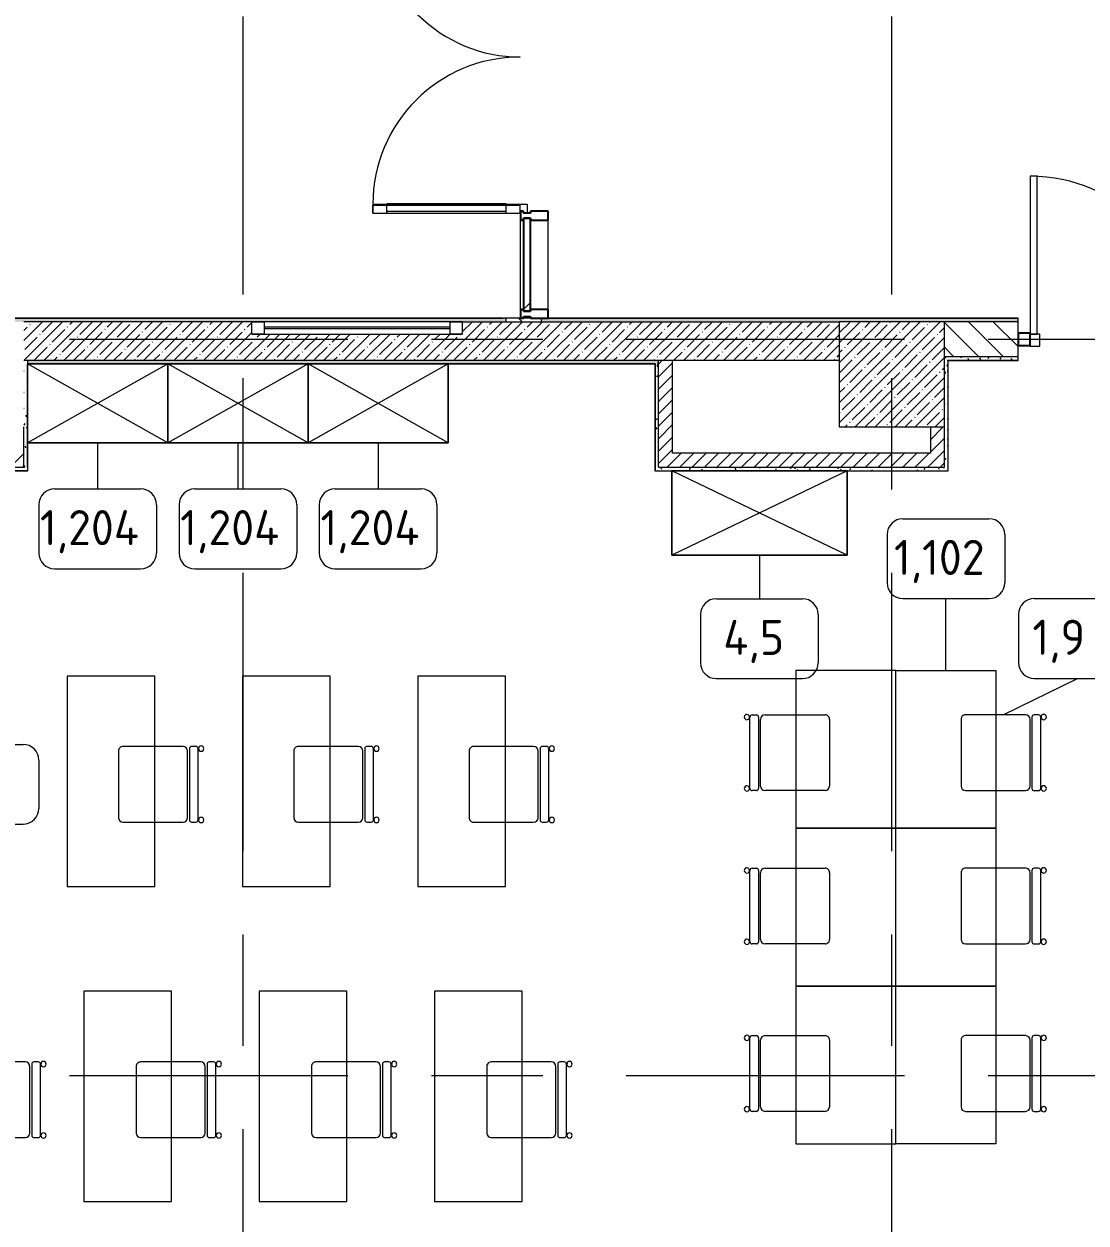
# Model space of a CAD drawing. Header units: millimetres. Extents: x -2766 to 205613, y -8553 to 29000.
# Drawn here: x 17260 to 23318, y 2758 to 9599 of the extents above; entities that cross this region are included whole.
import ezdxf

# ---------------------------------------------------------------- set-up
doc = ezdxf.new("R2010")
doc.units = ezdxf.units.MM
doc.linetypes.add('Осевая', pattern=[3175, 635, -476.25, 1587.5, -476.25])
for name, color, linetype, lineweight in [('A-DETL-GENF', 7, 'Continuous', 9), ('A-GLAZ', 7, 'Continuous', 9), ('A-GLAZ-1', 7, 'Continuous', 13), ('A-GLAZ-CURT', 7, 'Continuous', 9), ('A-GLAZ-CURT-1', 7, 'Continuous', 25), ('A-GLAZ-CWMG', 7, 'Continuous', 9), ('A-GLAZ-CWMG-1', 7, 'Continuous', 25), ('A-WALL', 7, 'Continuous', 9), ('I-FURN-IDEN', 7, 'Continuous', 9), ('I-WALL', 7, 'Continuous', 9), ('S-COLS', 7, 'Continuous', 9), ('Оси-2', 7, 'Осевая', 9)]:
    doc.layers.add(name, color=color, linetype=linetype, lineweight=lineweight)
for name, color, linetype, lineweight, true_color in [('A-DOOR-1', 7, 'Continuous', 9, 0xc0c0c0), ('A-WALL-1', 9, 'Continuous', 9, 0x808080), ('A-WALL-FNSH-1', 9, 'Continuous', 9, 0x808080), ('I-FURN-1', 9, 'Continuous', 9, 0x808080)]:
    doc.layers.add(name, color=color, linetype=linetype, lineweight=lineweight, true_color=true_color)
doc.styles.add('GOST Common', font='GOST_Common.ttf', dxfattribs={"height": 200})
pattern_1 = [(45, (0, 0), (-35.35534, 35.35534), [])]
pattern_2 = [(135, (0, 0), (-70.71068, -70.71068), [])]
pattern_3 = [(0, (0, 0), (121.92, 30.48), [10.058, -81.382, 10.058, -81.382, -487.68]), (0, (0, 0), (121.92, 30.48), [-182.88, 10.058, -172.822, 10.058, -81.382, -213.36]), (0, (0, 0), (121.92, 30.48), [-457.2, 10.058, -50.902, 10.058, -142.342]), (120, (45.72, 15.24), (-87.356454, 90.345817), [10.058, -81.382, 10.058, -81.382, -487.68]), (120, (45.72, 15.24), (-87.356454, 90.345817), [-182.88, 10.058, -172.822, 10.058, -81.382, -213.36]), (120, (45.72, 15.24), (-87.356454, 90.345817), [-457.2, 10.058, -50.902, 10.058, -142.342]), (240, (60.96, 76.2), (-34.563546, -120.825817), [10.058, -81.382, 10.058, -81.382, -487.68]), (240, (60.96, 76.2), (-34.563546, -120.825817), [-182.88, 10.058, -172.822, 10.058, -81.382, -213.36]), (240, (60.96, 76.2), (-34.563546, -120.825817), [-457.2, 10.058, -50.902, 10.058, -142.342])]

# ---------------------------------------------------------------- blocks, each defined once
blk = doc.blocks.new('BSC_Колонна _Прямоугольная - 600х600-V57-План расстановки мебели и оборудования 2 этажа в осях 1-12')
at = {"layer": 'S-COLS'}
h = blk.add_hatch(dxfattribs=at)
h.set_pattern_fill('FP_67', color=256, style=0, pattern_type=2)
h.set_pattern_definition([(45, (-22210, -7600), (-57.02463, 57.02463), []), (45, (-22152.975, -7600), (-57.02463, 57.02463), [100.806, -20.161, 3.353, -16.808])])
h.paths.add_polyline_path([(-300, -300), (300, -300), (300, 300), (-300, 300)])
for p, q in [((300, 300), (-300, 300)), ((-300, 300), (-300, -300)), ((300, -300), (300, 300)), ((-300, -300), (300, -300))]:
    blk.add_line(p, q, dxfattribs=at)
blk = doc.blocks.new('Стол базовый прямоугольный - 1_6-26174022-План расстановки мебели и оборудования 2 этажа в осях 1-12')
at = {"layer": 'I-FURN-1'}
for p, q in [((600, 250), (-600, 250)), ((-600, 250), (-600, -250)), ((600, -250), (600, 250)), ((-600, -250), (600, -250))]:
    blk.add_line(p, q, dxfattribs=at)
blk = doc.blocks.new('Стул Breuer - 1_9а-V100-План расстановки мебели и оборудования 2 этажа в осях 1-12')
at = {"layer": 'I-FURN-1'}
for p, q in [((-215.9, 215.9), (-215.9, 33.3)), ((190.5, 241.3), (-190.5, 241.3)), ((215.9, 33.3), (215.9, 215.9)), ((-215.9, 33.3), (-215.9, -127)), ((215.9, -127), (215.9, 33.3)), ((-215.9, -176.2), (-215.9, -200.8)), ((203.2, -163.5), (-203.2, -163.5)), ((-190.5, -152.4), (190.5, -152.4)), ((215.9, -200.8), (215.9, -176.2)), ((-203.2, -213.5), (203.2, -213.5))]:
    blk.add_line(p, q, dxfattribs=at)
for centre, radius, start, end in [((-190.5, 215.9), 25.4, 90, 180), ((190.5, 215.9), 25.4, 0, 90), ((-190.5, -127), 25.4, 180, 270), ((190.5, -127), 25.4, 270, 360), ((-203.2, -176.2), 12.7, 90, 180), ((-203.2, -200.8), 12.7, 180, 270), ((203.2, -176.2), 12.7, 360, 90), ((203.2, -200.8), 12.7, 270, 360), ((-203.5, -230.6), 15.1, 360, 180), ((-203.5, -230.6), 15.1, 180, 360), ((203.7, -230.6), 15.1, 360, 180), ((203.7, -230.6), 15.1, 180, 360)]:
    blk.add_arc(centre, radius, start, end, dxfattribs=at)
blk = doc.blocks.new('Стул Breuer - 1_9а-V101-План расстановки мебели и оборудования 2 этажа в осях 1-12')
at = {"layer": 'I-FURN-1'}
for p, q in [((-215.9, 215.9), (-215.9, 33.3)), ((190.5, 241.3), (-190.5, 241.3)), ((215.9, 33.3), (215.9, 215.9)), ((-215.9, 33.3), (-215.9, -127)), ((215.9, -127), (215.9, 33.3)), ((-215.9, -176.2), (-215.9, -200.8)), ((203.2, -163.5), (-203.2, -163.5)), ((-190.5, -152.4), (190.5, -152.4)), ((215.9, -200.8), (215.9, -176.2)), ((-203.2, -213.5), (203.2, -213.5))]:
    blk.add_line(p, q, dxfattribs=at)
for centre, radius, start, end in [((-190.5, 215.9), 25.4, 135, 180), ((-190.5, 215.9), 25.4, 90, 135), ((190.5, 215.9), 25.4, 0, 90), ((-190.5, -127), 25.4, 180, 270), ((190.5, -127), 25.4, 270, 360), ((-203.2, -176.2), 12.7, 90, 180), ((-203.2, -200.8), 12.7, 180, 270), ((203.2, -176.2), 12.7, 360, 90), ((203.2, -200.8), 12.7, 270, 360), ((-203.5, -230.6), 15.1, 360, 180), ((-203.5, -230.6), 15.1, 180, 360), ((203.7, -230.6), 15.1, 360, 180), ((203.7, -230.6), 15.1, 180, 360)]:
    blk.add_arc(centre, radius, start, end, dxfattribs=at)
blk = doc.blocks.new('Стул Breuer - 1_9а-V92-План расстановки мебели и оборудования 2 этажа в осях 1-12')
at = {"layer": 'I-FURN-1'}
for p, q in [((-215.9, 215.9), (-215.9, 40)), ((190.5, 241.3), (-190.5, 241.3)), ((215.9, 40), (215.9, 215.9)), ((-215.9, 40), (-215.9, -127)), ((215.9, -127), (215.9, 40)), ((-215.9, -176.2), (-215.9, -200.8)), ((203.2, -163.5), (-203.2, -163.5)), ((-190.5, -152.4), (190.5, -152.4)), ((215.9, -200.8), (215.9, -176.2)), ((-203.2, -213.5), (203.2, -213.5))]:
    blk.add_line(p, q, dxfattribs=at)
for centre, radius, start, end in [((-190.5, 215.9), 25.4, 90, 180), ((190.5, 215.9), 25.4, 60, 90), ((190.5, 215.9), 25.4, 0, 60), ((-190.5, -127), 25.4, 180, 270), ((190.5, -127), 25.4, 270, 360), ((-203.2, -176.2), 12.7, 90, 180), ((-203.2, -200.8), 12.7, 180, 270), ((203.2, -176.2), 12.7, 360, 90), ((203.2, -200.8), 12.7, 270, 360), ((-203.5, -230.6), 15.1, 360, 180), ((-203.5, -230.6), 15.1, 180, 360), ((203.7, -230.6), 15.1, 360, 180), ((203.7, -230.6), 15.1, 180, 360)]:
    blk.add_arc(centre, radius, start, end, dxfattribs=at)
blk = doc.blocks.new('Стул Breuer - 1_9а-V99-План расстановки мебели и оборудования 2 этажа в осях 1-12')
at = {"layer": 'I-FURN-1'}
for p, q in [((-215.9, 215.9), (-215.9, 40)), ((190.5, 241.3), (-190.5, 241.3)), ((215.9, 40), (215.9, 215.9)), ((-215.9, 40), (-215.9, -127)), ((215.9, -127), (215.9, 40)), ((-215.9, -176.2), (-215.9, -200.8)), ((203.2, -163.5), (-203.2, -163.5)), ((-190.5, -152.4), (190.5, -152.4)), ((215.9, -200.8), (215.9, -176.2)), ((-203.2, -213.5), (203.2, -213.5))]:
    blk.add_line(p, q, dxfattribs=at)
for centre, radius, start, end in [((-190.5, 215.9), 25.4, 90, 180), ((190.5, 215.9), 25.4, 0, 90), ((-190.5, -127), 25.4, 180, 270), ((190.5, -127), 25.4, 270, 360), ((-203.2, -176.2), 12.7, 90, 180), ((-203.2, -200.8), 12.7, 180, 270), ((203.2, -176.2), 12.7, 360, 90), ((203.2, -200.8), 12.7, 270, 360), ((-203.5, -230.6), 15.1, 360, 180), ((-203.5, -230.6), 15.1, 180, 360), ((203.7, -230.6), 15.1, 360, 180), ((203.7, -230.6), 15.1, 180, 360)]:
    blk.add_arc(centre, radius, start, end, dxfattribs=at)
blk = doc.blocks.new('Стул Breuer - 1_9а-V106-План расстановки мебели и оборудования 2 этажа в осях 1-12')
at = {"layer": 'I-FURN-1'}
for p, q in [((-215.9, 215.9), (-215.9, 42.8)), ((190.5, 241.3), (-190.5, 241.3)), ((215.9, 42.8), (215.9, 215.9)), ((-215.9, 42.8), (-215.9, -127)), ((215.9, -127), (215.9, 42.8)), ((-215.9, -176.2), (-215.9, -200.8)), ((203.2, -163.5), (-203.2, -163.5)), ((-190.5, -152.4), (190.5, -152.4)), ((215.9, -200.8), (215.9, -176.2)), ((-203.2, -213.5), (203.2, -213.5))]:
    blk.add_line(p, q, dxfattribs=at)
for centre, radius, start, end in [((-190.5, 215.9), 25.4, 90, 180), ((190.5, 215.9), 25.4, 0, 90), ((-190.5, -127), 25.4, 180, 270), ((190.5, -127), 25.4, 270, 360), ((-203.2, -176.2), 12.7, 90, 180), ((-203.2, -200.8), 12.7, 180, 270), ((203.2, -176.2), 12.7, 360, 90), ((203.2, -200.8), 12.7, 270, 360), ((-203.5, -230.6), 15.1, 360, 180), ((-203.5, -230.6), 15.1, 180, 360), ((203.7, -230.6), 15.1, 360, 180), ((203.7, -230.6), 15.1, 180, 360)]:
    blk.add_arc(centre, radius, start, end, dxfattribs=at)
blk = doc.blocks.new('Стул Breuer - 1_9а-V107-План расстановки мебели и оборудования 2 этажа в осях 1-12')
at = {"layer": 'I-FURN-1'}
for p, q in [((-215.9, 215.9), (-215.9, 42.8)), ((190.5, 241.3), (-190.5, 241.3)), ((215.9, 42.8), (215.9, 215.9)), ((-215.9, 42.8), (-215.9, -127)), ((215.9, -127), (215.9, 42.8)), ((-215.9, -176.2), (-215.9, -200.8)), ((203.2, -163.5), (-203.2, -163.5)), ((-190.5, -152.4), (190.5, -152.4)), ((215.9, -200.8), (215.9, -176.2)), ((-203.2, -213.5), (203.2, -213.5))]:
    blk.add_line(p, q, dxfattribs=at)
for centre, radius, start, end in [((-190.5, 215.9), 25.4, 90, 180), ((190.5, 215.9), 25.4, 75, 90), ((190.5, 215.9), 25.4, 0, 75), ((-190.5, -127), 25.4, 180, 270), ((190.5, -127), 25.4, 270, 360), ((-203.2, -176.2), 12.7, 90, 180), ((-203.2, -200.8), 12.7, 180, 270), ((203.2, -176.2), 12.7, 360, 90), ((203.2, -200.8), 12.7, 270, 360), ((-203.5, -230.6), 15.1, 360, 180), ((-203.5, -230.6), 15.1, 180, 360), ((203.7, -230.6), 15.1, 360, 180), ((203.7, -230.6), 15.1, 180, 360)]:
    blk.add_arc(centre, radius, start, end, dxfattribs=at)
blk = doc.blocks.new('Стул Breuer - 1_9а-26219596-План расстановки мебели и оборудования 2 этажа в осях 1-12')
at = {"layer": 'I-FURN-1'}
for p, q in [((-203.2, 213.5), (203.2, 213.5)), ((-215.9, 176.2), (-215.9, 200.8)), ((203.2, 163.5), (-203.2, 163.5)), ((-190.5, 152.4), (190.5, 152.4)), ((215.9, 200.8), (215.9, 176.2)), ((-215.9, -49.5), (-215.9, 127)), ((215.9, 127), (215.9, -49.5)), ((-215.9, -215.9), (-215.9, -49.5)), ((215.9, -49.5), (215.9, -215.9)), ((190.5, -241.3), (-190.5, -241.3))]:
    blk.add_line(p, q, dxfattribs=at)
for centre, radius, start, end in [((-203.5, 230.6), 15.1, 0, 180), ((-203.5, 230.6), 15.1, 180, 0), ((-203.2, 200.8), 12.7, 90, 180), ((203.7, 230.6), 15.1, 0, 180), ((203.7, 230.6), 15.1, 180, 0), ((203.2, 200.8), 12.7, 0, 90), ((-203.2, 176.2), 12.7, 180, 270), ((-190.5, 127), 25.4, 90, 180), ((190.5, 127), 25.4, 0, 90), ((203.2, 176.2), 12.7, 270, 0), ((-190.5, -215.9), 25.4, 180, 270), ((190.5, -215.9), 25.4, 270, 0)]:
    blk.add_arc(centre, radius, start, end, dxfattribs=at)
blk = doc.blocks.new('Стул Breuer - 1_9а-V109-План расстановки мебели и оборудования 2 этажа в осях 1-12')
at = {"layer": 'I-FURN-1'}
for p, q in [((-203.2, 213.5), (203.2, 213.5)), ((-215.9, 176.2), (-215.9, 200.8)), ((203.2, 163.5), (-203.2, 163.5)), ((-190.5, 152.4), (190.5, 152.4)), ((215.9, 200.8), (215.9, 176.2)), ((-215.9, -49.5), (-215.9, 127)), ((215.9, 127), (215.9, -49.5)), ((-215.9, -215.9), (-215.9, -49.5)), ((215.9, -49.5), (215.9, -215.9)), ((190.5, -241.3), (-190.5, -241.3))]:
    blk.add_line(p, q, dxfattribs=at)
for centre, radius, start, end in [((-203.5, 230.6), 15.1, 0, 180), ((-203.5, 230.6), 15.1, 180, 0), ((-203.2, 200.8), 12.7, 90, 180), ((203.7, 230.6), 15.1, 0, 180), ((203.7, 230.6), 15.1, 180, 0), ((203.2, 200.8), 12.7, 0, 90), ((-203.2, 176.2), 12.7, 180, 270), ((-190.5, 127), 25.4, 90, 180), ((190.5, 127), 25.4, 0, 90), ((203.2, 176.2), 12.7, 270, 0), ((-190.5, -215.9), 25.4, 180, 240), ((-190.5, -215.9), 25.4, 240, 270), ((190.5, -215.9), 25.4, 270, 0)]:
    blk.add_arc(centre, radius, start, end, dxfattribs=at)
blk = doc.blocks.new('Стол базовый прямоугольный - 1_102-26219600-План расстановки мебели и оборудования 2 этажа в осях 1-12')
at = {"layer": 'I-FURN-1'}
for p, q in [((450, 285), (-450, 285)), ((-450, 285), (-450, -285)), ((450, -285), (450, 285)), ((-450, -285), (450, -285))]:
    blk.add_line(p, q, dxfattribs=at)
blk = doc.blocks.new('Стол базовый прямоугольный - 1_102-26219608-План расстановки мебели и оборудования 2 этажа в осях 1-12')
at = {"layer": 'I-FURN-1'}
for p, q in [((-450, 285), (450, 285)), ((-450, -285), (-450, 285)), ((450, 285), (450, -285)), ((450, -285), (-450, -285))]:
    blk.add_line(p, q, dxfattribs=at)
blk = doc.blocks.new('Шкаф параметрический - 1_204-26219621-План расстановки мебели и оборудования 2 этажа в осях 1-12')
at = {"layer": 'I-FURN-1'}
for p, q in [((0, 0), (800, -450)), ((0, -450), (800, 0)), ((800, 0), (0, 0)), ((0, 0), (0, -450)), ((0, -450), (0, 0)), ((0, 0), (800, 0)), ((800, -450), (800, 0)), ((0, -450), (800, -450)), ((800, -450), (0, -450))]:
    blk.add_line(p, q, dxfattribs=at)
blk = doc.blocks.new('Шкаф параметрический - 1_204-V112-План расстановки мебели и оборудования 2 этажа в осях 1-12')
at = {"layer": 'I-FURN-1'}
for p, q in [((0, 0), (800, -450)), ((0, -450), (800, 0)), ((800, 0), (0, 0)), ((0, 0), (0, -450)), ((0, -450), (0, 0)), ((0, 0), (800, 0)), ((800, -450), (800, 0)), ((800, 0), (800, -450)), ((0, -450), (800, -450)), ((800, -450), (0, -450))]:
    blk.add_line(p, q, dxfattribs=at)
blk = doc.blocks.new('Шкаф параметрический - 4_5-26219760-План расстановки мебели и оборудования 2 этажа в осях 1-12')
at = {"layer": 'I-FURN-1'}
for p, q in [((0, 0), (1000, -480)), ((0, -480), (1000, 0)), ((1000, 0), (0, 0)), ((0, 0), (0, -480)), ((0, -480), (0, 0)), ((0, 0), (1000, 0)), ((1000, -480), (1000, 0)), ((1000, 0), (1000, -480)), ((0, -480), (1000, -480)), ((1000, -480), (0, -480))]:
    blk.add_line(p, q, dxfattribs=at)
blk = doc.blocks.new('Дверь_Витражная_остекление_ - ДВН_ДАО_Главный вход_1200 в свету Д-22 _п_-31928779-План расстановки мебели и оборудования 2 этажа в осях 1-12')
at = {"layer": 'A-DETL-GENF'}
for p, q in [((-610, 930), (-650, 930)), ((-650, 930), (-650, 35)), ((-610, 30), (-610, 930)), ((650, 430), (610, 430)), ((610, 430), (610, 30)), ((650, 35), (650, 430)), ((-650, 30), (-610, 30)), ((-595, 30), (-650, 30)), ((-595, -40), (-595, 30)), ((595, -40), (595, 30)), ((595, 30), (650, 30)), ((610, 30), (650, 30)), ((-650, -35), (-650, -40)), ((-650, -40), (-595, -40)), ((650, -40), (595, -40)), ((650, -35), (650, -40))]:
    blk.add_line(p, q, dxfattribs=at)
at = {"layer": 'A-DOOR-1'}
for p, q in [((-650, 930), (-650, 35)), ((650, 430), (650, 35))]:
    blk.add_line(p, q, dxfattribs=at)
for centre, radius, start, end in [((-650, 30), 900, 360, 90), ((650, 30), 400, 90, 180)]:
    blk.add_arc(centre, radius, start, end, dxfattribs=at)
blk = doc.blocks.new('Прямоугольный импост - 50 x 70 мм-31701779-План расстановки мебели и оборудования 2 этажа в осях 1-12')
at = {"layer": 'A-GLAZ-CWMG-1'}
for p, q in [((0, 35), (-70, 35)), ((-70, 35), (-70, -35)), ((0, -35), (0, 35)), ((-70, -35), (0, -35))]:
    blk.add_line(p, q, dxfattribs=at)
blk = doc.blocks.new('Прямоугольный импост - Импост структурный с накладкой - 160мм Темный-30756008-План расстановки мебели и оборудования 2 этажа в осях 1-12')
at = {"layer": 'A-GLAZ-CWMG-1'}
for p, q in [((-50, 0), (-50, 17)), ((-50, 17), (0, 17)), ((-40, 0), (-50, 0)), ((-40, -40), (-40, 0)), ((0, 0), (-10, 0)), ((-10, 0), (-10, -40)), ((0, 17), (0, 0)), ((-50, -140), (-50, -40)), ((-50, -40), (-40, -40)), ((-10, -40), (0, -40)), ((0, -40), (0, -140)), ((0, -140), (-50, -140))]:
    blk.add_line(p, q, dxfattribs=at)
blk = doc.blocks.new('Системная панель - Стекло - 40мм-32387061-План расстановки мебели и оборудования 2 этажа в осях 1-12')
at = {"layer": 'A-GLAZ-CURT'}
h = blk.add_hatch(dxfattribs=at)
h.set_pattern_fill('FP_100', color=256, style=0, pattern_type=2)
h.set_pattern_definition([(135, (8125.22, -20210), (-282.843, -282.843), [200, -600]), (135, (8225.22, -20410), (-282.843, -282.843), [600, -200]), (135, (8325.22, -20010), (-282.843, -282.843), [200, -600])])
h.paths.add_polyline_path([(265.2, 40), (-265.2, 40), (-265.2, 0), (265.2, 0)])
at = {"layer": 'A-GLAZ-CURT-1'}
for p, q in [((265.2, 40), (-265.2, 40)), ((-265.2, 40), (-265.2, 0)), ((-265.2, 0), (265.2, 0)), ((265.2, 0), (265.2, 40))]:
    blk.add_line(p, q, dxfattribs=at)
blk = doc.blocks.new('Прямоугольный импост - Импост структурный с накладкой - 160мм Темный-32387059-План расстановки мебели и оборудования 2 этажа в осях 1-12')
at = {"layer": 'A-GLAZ-CWMG'}
for p, q in [((20093, 7970), (20093, 8480.4)), ((20250, 7970), (20250, 8480.4))]:
    blk.add_line(p, q, dxfattribs=at)
blk = doc.blocks.new('Прямоугольный импост - Импост структурный с накладкой - 160мм Темный-30755591-План расстановки мебели и оборудования 2 этажа в осях 1-12')
at = {"layer": 'A-GLAZ-CWMG-1'}
for p, q in [((-25, 0), (-25, 17)), ((-25, 17), (25, 17)), ((-15, 0), (-25, 0)), ((-15, -40), (-15, 0)), ((25, 0), (15, 0)), ((15, 0), (15, -40)), ((25, 17), (25, 0)), ((-25, -140), (-25, -40)), ((-25, -40), (-15, -40)), ((15, -40), (25, -40)), ((25, -40), (25, -140)), ((25, -140), (-25, -140))]:
    blk.add_line(p, q, dxfattribs=at)
blk = doc.blocks.new('Дверь_Витражная_остекление_ - ВВ-16 остекление-32390142-План расстановки мебели и оборудования 2 этажа в осях 1-12')
at = {"layer": 'A-DETL-GENF'}
for p, q in [((-787.5, -20), (-832.5, -20)), ((-832.5, -845), (-832.5, -20)), ((-787.5, -20), (-832.5, -20)), ((-832.5, -20), (-832.5, -845)), ((-787.5, -845), (-787.5, -20)), ((-787.5, -845), (-787.5, -20)), ((837.5, -860), (837.5, -20)), ((837.5, -20), (837.5, -860)), ((882.5, -860), (882.5, -20)), ((882.5, -860), (882.5, -20)), ((-832.5, -100), (-787.5, -100)), ((-822.5, -765), (-822.5, -100)), ((-778.5, -765), (-778.5, -100)), ((828.5, -780), (828.5, -100)), ((882.5, -100), (837.5, -100)), ((872.5, -780), (872.5, -100)), ((-832.5, -765), (-787.5, -765)), ((882.5, -780), (837.5, -780)), ((-832.5, -845), (-787.5, -845)), ((-832.5, -845), (-787.5, -845)), ((882.5, -860), (837.5, -860)), ((837.5, -860), (882.5, -860))]:
    blk.add_line(p, q, dxfattribs=at)
at = {"layer": 'A-DOOR-1'}
for p, q in [((-882.5, 20), (-832.5, 20)), ((-832.5, 20), (-832.5, -20)), ((832.5, 20), (882.5, 20)), ((832.5, -20), (832.5, 20)), ((-882.5, -20), (-882.5, -17)), ((-832.5, -20), (-882.5, -20)), ((-832.5, -845), (-832.5, -20)), ((832.5, -860), (832.5, -20)), ((882.5, -20), (832.5, -20)), ((882.5, -17), (882.5, -20))]:
    blk.add_line(p, q, dxfattribs=at)
for centre, radius, start, end in [((-832.5, -20), 825, 270, 0), ((832.5, -20), 840, 180, 270)]:
    blk.add_arc(centre, radius, start, end, dxfattribs=at)
blk = doc.blocks.new('120_Окно_СКБ_1Ст - 120_Окно_СКБ_1Ст 400х1200 EI30-24228621-План расстановки мебели и оборудования 2 этажа в осях 1-12')
at = {"layer": 'A-GLAZ'}
for p, q in [((600, 110), (-600, 110)), ((530, 80), (-530, 80)), ((530, 70), (-530, 70)), ((-600, 40), (600, 40))]:
    blk.add_line(p, q, dxfattribs=at)
at = {"layer": 'A-GLAZ-1'}
for p, q in [((-600, 40), (-600, 110)), ((-600, 110), (-530, 110)), ((-530, 110), (-530, 40)), ((530, 40), (530, 110)), ((530, 110), (600, 110)), ((600, 110), (600, 40)), ((-530, 40), (-600, 40)), ((600, 40), (530, 40))]:
    blk.add_line(p, q, dxfattribs=at)
blk = doc.blocks.new('Марка_Мебель - В прямоуг_Balcon_Марка-25523697-План расстановки мебели и оборудования 2 этажа в осях 1-12')
at = {"layer": 'I-FURN-IDEN'}
for p, q in [((-2.455, 2.278), (2.455, 2.278)), ((-3.355, 1.378), (-3.355, -1.384)), ((3.355, 1.378), (3.355, -1.378)), ((-2.461, -2.278), (2.455, -2.278))]:
    blk.add_line(p, q, dxfattribs=at)
for centre, radius, start, end in [((-2.455, 1.378), 0.9, 90, 180), ((2.455, 1.378), 0.9, 0, 90), ((-2.461, -1.384), 0.893, 180, 270), ((2.455, -1.378), 0.9, 270, 0)]:
    blk.add_arc(centre, radius, start, end, dxfattribs=at)

msp = doc.modelspace()

# ---------------------------------------------------------------- hatches: boundary and pattern name
at = {"layer": 'I-WALL'}
h = msp.add_hatch(dxfattribs=at)
h.set_pattern_fill('FP_11', color=256, style=0, pattern_type=2)
h.set_pattern_definition(pattern_2)
h.paths.add_polyline_path([(20010, 7900), (20210, 7900), (20210, 7920), (20010, 7920)])
h.paths.add_polyline_path([(20210, 10880), (20210, 10900), (20010, 10900), (20010, 10880), (20044.7, 10880)])
h = msp.add_hatch(dxfattribs=at)
h.set_pattern_fill('FP_87', color=256, style=0, pattern_type=2)
h.set_pattern_definition(pattern_3)
h.paths.add_polyline_path([(20010, 7900), (20010, 7920), (14999.9, 7920), (14999.9, 7900), (19760, 7900)])
h.paths.add_polyline_path([(13405.6, 7900), (13559.9, 7900), (13559.9, 7920), (6530, 7920), (6530, 7900), (12760, 7900)])
h.paths.add_polyline_path([(4030, 7900), (4030, 7920), (3285, 7920), (3285, 7908), (3340, 7908), (3340, 7900), (3730, 7900)])
h.paths.add_polyline_path([(1830, 7900), (1830, 7908), (1885, 7908), (1885, 7920), (1270, 7920), (1270, 7900), (1455.3, 7900)])
h = msp.add_hatch(dxfattribs=at)
h.set_pattern_fill('FP_15', color=256, style=0, pattern_type=2)
h.set_pattern_definition([(45, (0, 0), (-57.02463, 57.02463), []), (45, (57.025, 0), (-57.02463, 57.02463), [100.806, -20.161, 3.353, -16.808])])
h.paths.add_polyline_path([(21910, 7680), (21910, 7900), (19760, 7900), (19760, 7830), (18560, 7830), (18560, 7900), (17260, 7900), (17260, 7680), (21372.5, 7680)])
h = msp.add_hatch(dxfattribs=at)
h.set_pattern_fill('FP_87', color=256, style=0, pattern_type=2)
h.set_pattern_definition(pattern_3)
h.paths.add_polyline_path([(30910, 7900), (30930, 7900), (30930, 7920), (27460, 7920), (27460, 7908), (27490, 7908), (27490, 7900), (30667.2, 7900)])
h.paths.add_polyline_path([(26160, 7900), (26330, 7900), (26330, 7908), (26360, 7908), (26360, 7920), (24370, 7920), (24370, 7900), (25560, 7900)])
h.paths.add_polyline_path([(22930, 7900), (22930, 7920), (20210, 7920), (20210, 7900), (22700.3, 7900)])
h = msp.add_hatch(dxfattribs=at)
h.set_pattern_fill('FP_11', color=256, style=0, pattern_type=2)
h.set_pattern_definition(pattern_2)
h.paths.add_polyline_path([(25560, 7700), (25560, 7900), (24370, 7900), (24370, 7700), (25355.9, 7700)])
h.paths.add_polyline_path([(22700.3, 7700), (22930, 7700), (22930, 7900), (22510, 7900), (22510, 7700), (22530, 7700)])
h = msp.add_hatch(dxfattribs=at)
h.set_pattern_fill('FP_87', color=256, style=0, pattern_type=2)
h.set_pattern_definition(pattern_3)
h.paths.add_polyline_path([(17260, 7070), (17280, 7070), (17280, 7680), (17260, 7680), (17260, 7210)])
h = msp.add_hatch(dxfattribs=at)
h.set_pattern_fill('FP_87', color=256, style=0, pattern_type=2)
h.set_pattern_definition(pattern_3)
h.paths.add_polyline_path([(20880, 7660), (20880, 7680), (17280, 7680), (17280, 7660), (20860, 7660)])
h = msp.add_hatch(dxfattribs=at)
h.set_pattern_fill('FP_39', color=256, style=0, pattern_type=2)
h.set_pattern_definition(pattern_1)
h.paths.add_polyline_path([(20880, 7150), (20960, 7150), (20960, 7680), (20880, 7680), (20880, 7516.8)])
h = msp.add_hatch(dxfattribs=at)
h.set_pattern_fill('FP_87', color=256, style=0, pattern_type=2)
h.set_pattern_definition(pattern_3)
h.paths.add_polyline_path([(22510, 7050), (22530, 7050), (22530, 7700), (22510, 7700), (22510, 7070)])
h = msp.add_hatch(dxfattribs=at)
h.set_pattern_fill('FP_87', color=256, style=0, pattern_type=2)
h.set_pattern_definition(pattern_3)
h.paths.add_polyline_path([(24809, 7680), (24810, 7680), (24810, 7700), (24370, 7700), (24370, 7680)])
h.paths.add_polyline_path([(22930, 7680), (22930, 7700), (22530, 7700), (22530, 7680), (22700.3, 7680)])
h = msp.add_hatch(dxfattribs=at)
h.set_pattern_fill('FP_87', color=256, style=0, pattern_type=2)
h.set_pattern_definition(pattern_3)
h.paths.add_polyline_path([(20880, 7070), (20880, 7660), (20860, 7660), (20860, 7070)])
h = msp.add_hatch(dxfattribs=at)
h.set_pattern_fill('FP_39', color=256, style=0, pattern_type=2)
h.set_pattern_definition(pattern_1)
h.paths.add_polyline_path([(22430, 7070), (22510, 7070), (22510, 7300), (22430, 7300), (22430, 7150)])
h = msp.add_hatch(dxfattribs=at)
h.set_pattern_fill('FP_39', color=256, style=0, pattern_type=2)
h.set_pattern_definition(pattern_1)
h.paths.add_polyline_path([(17260, 7070), (17260, 7150), (16160, 7150), (16160, 7070)])
h = msp.add_hatch(dxfattribs=at)
h.set_pattern_fill('FP_39', color=256, style=0, pattern_type=2)
h.set_pattern_definition(pattern_1)
h.paths.add_polyline_path([(20880, 7070), (22430, 7070), (22430, 7150), (20880, 7150)])
h = msp.add_hatch(dxfattribs=at)
h.set_pattern_fill('FP_87', color=256, style=0, pattern_type=2)
h.set_pattern_definition(pattern_3)
h.paths.add_polyline_path([(17280, 7050), (17280, 7070), (16080, 7070), (16080, 7050)])
h = msp.add_hatch(dxfattribs=at)
h.set_pattern_fill('FP_87', color=256, style=0, pattern_type=2)
h.set_pattern_definition(pattern_3)
h.paths.add_polyline_path([(22510, 7050), (22510, 7070), (20860, 7070), (20860, 7050), (21372.5, 7050)])

# ---------------------------------------------------------------- linework, layer by layer
at = {"layer": 'A-WALL'}
for p, q in [((14999.9, 7920), (19990, 7920)), ((18560, 7900), (17260, 7900)), ((19760, 7900), (20010, 7900)), ((20010, 7900), (20010, 7920)), ((20210, 7920), (20210, 7900)), ((22930, 7900), (22510, 7900)), ((17260, 7680), (21910, 7680)), ((20880, 7070), (20880, 7680)), ((22930, 7700), (22510, 7700)), ((22531, 7679), (22530, 7679)), ((17280, 7070), (17280, 7660)), ((20860, 7660), (17280, 7660)), ((17281, 7659), (17280, 7659)), ((20859, 7659), (20859, 7660))]:
    msp.add_line(p, q, dxfattribs=at)
at = {"layer": 'A-WALL-1'}
for p, q in [((20231, 7920), (19990, 7920)), ((20010, 7900), (21910, 7900)), ((22930, 7680), (22930, 7920)), ((17280, 7680), (17280, 7660)), ((20960, 7150), (20960, 7680)), ((22530, 7679), (22530, 7680)), ((22530, 7680), (22930, 7680)), ((20860, 7660), (20860, 7050)), ((17260, 7070), (17260, 7300)), ((22430, 7300), (22430, 7150)), ((22510, 7070), (22510, 7300)), ((22430, 7150), (20960, 7150)), ((16080, 7070), (17260, 7070)), ((20860, 7050), (22530, 7050)), ((20880, 7070), (22510, 7070))]:
    msp.add_line(p, q, dxfattribs=at)
at = {"layer": 'A-WALL-FNSH-1'}
for p, q in [((19990, 7921), (14999.9, 7921)), ((19990, 7920), (19990, 7921)), ((22930, 7921), (20231, 7921)), ((20231, 7921), (20231, 7920)), ((20231, 7920), (22930, 7920)), ((22930, 7920), (22930, 7921)), ((22530, 7679), (22530, 7050)), ((22531, 7679), (22930, 7679)), ((22531, 7049), (22531, 7679)), ((22930, 7679), (22930, 7680)), ((17281, 7659), (20859, 7659)), ((17281, 7049), (17281, 7659)), ((20859, 7659), (20859, 7049)), ((17280, 7050), (16052, 7050)), ((16052, 7049), (17281, 7049)), ((17280, 7070), (17280, 7050)), ((20859, 7049), (22531, 7049))]:
    msp.add_line(p, q, dxfattribs=at)
at = {"layer": 'I-FURN-IDEN'}
for p, q in [((17680, 7210), (17680, 6946.2)), ((18480, 7210), (18480, 6946.2)), ((19280, 7210), (19280, 6946.2)), ((21455, 6569), (21455, 6319.7)), ((22518.4, 5910), (22518.4, 6320.7)), ((22848.1, 5659.9), (23268.3, 5865.1))]:
    msp.add_line(p, q, dxfattribs=at)
at = {"layer": 'Оси-2'}
for p, q in [((18510, 593.7), (18510, 24898.1)), ((22210, 593.7), (22210, 24898.1)), ((534, 7800), (35990, 7800)), ((534, 3600), (35990, 3600))]:
    msp.add_line(p, q, dxfattribs=at)

# ---------------------------------------------------------------- block references
at = {"layer": 'A-DOOR-1', "rotation": 269.9999999999998}
msp.add_blockref('Дверь_Витражная_остекление_ - ВВ-16 остекление-32390142-План расстановки мебели и оборудования 2 этажа в осях 1-12', (20110, 9402.9), dxfattribs=at)
at = {"layer": 'A-DOOR-1'}
msp.add_blockref('Дверь_Витражная_остекление_ - ДВН_ДАО_Главный вход_1200 в свету Д-22 _п_-31928779-План расстановки мебели и оборудования 2 этажа в осях 1-12', (23650, 7800), dxfattribs=at)
at = {"layer": 'A-GLAZ'}
msp.add_blockref('120_Окно_СКБ_1Ст - 120_Окно_СКБ_1Ст 400х1200 EI30-24228621-План расстановки мебели и оборудования 2 этажа в осях 1-12', (19160, 7790), dxfattribs=at)
at = {"layer": 'A-GLAZ-CURT', "rotation": 269.9999999999997}
msp.add_blockref('Системная панель - Стекло - 40мм-32387061-План расстановки мебели и оборудования 2 этажа в осях 1-12', (20110, 8225.2), dxfattribs=at)
at = {"layer": 'A-GLAZ-CWMG', "extrusion": (0, 0, -1), "rotation": 270.0000000000002}
for name, p in [('Прямоугольный импост - Импост структурный с накладкой - 160мм Темный-30755591-План расстановки мебели и оборудования 2 этажа в осях 1-12', (-20110, 8505.4)), ('Прямоугольный импост - Импост структурный с накладкой - 160мм Темный-30756008-План расстановки мебели и оборудования 2 этажа в осях 1-12', (-20110, 7920))]:
    msp.add_blockref(name, p, dxfattribs=at)
at = {"layer": 'A-GLAZ-CWMG'}
msp.add_blockref('Прямоугольный импост - Импост структурный с накладкой - 160мм Темный-32387059-План расстановки мебели и оборудования 2 этажа в осях 1-12', (0, 0), dxfattribs=at)
at = {"layer": 'A-GLAZ-CWMG', "rotation": 180}
msp.add_blockref('Прямоугольный импост - 50 x 70 мм-31701779-План расстановки мебели и оборудования 2 этажа в осях 1-12', (22930, 7800), dxfattribs=at)
at = {"layer": 'I-FURN-1'}
for name, p, rotation in [('Шкаф параметрический - 1_204-26219621-План расстановки мебели и оборудования 2 этажа в осях 1-12', (18080, 7210), 180), ('Шкаф параметрический - 1_204-V112-План расстановки мебели и оборудования 2 этажа в осях 1-12', (18880, 7210), 180), ('Шкаф параметрический - 1_204-V112-План расстановки мебели и оборудования 2 этажа в осях 1-12', (19680, 7210), 180), ('Шкаф параметрический - 4_5-26219760-План расстановки мебели и оборудования 2 этажа в осях 1-12', (21955, 6569), 180), ('Стол базовый прямоугольный - 1_102-26219600-План расстановки мебели и оборудования 2 этажа в осях 1-12', (21948.4, 5460), 89.99999999999997), ('Стол базовый прямоугольный - 1_102-26219608-План расстановки мебели и оборудования 2 этажа в осях 1-12', (22518.4, 5460), 90.00000000000006), ('Стол базовый прямоугольный - 1_6-26174022-План расстановки мебели и оборудования 2 этажа в осях 1-12', (17756.7, 5277.5), 89.99999999999997), ('Стол базовый прямоугольный - 1_6-26174022-План расстановки мебели и оборудования 2 этажа в осях 1-12', (18756.7, 5277.5), 89.99999999999997), ('Стол базовый прямоугольный - 1_6-26174022-План расстановки мебели и оборудования 2 этажа в осях 1-12', (19756.7, 5277.5), 89.99999999999997), ('Стул Breuer - 1_9а-26219596-План расстановки мебели и оборудования 2 этажа в осях 1-12', (21613.9, 5441.1), 90.00000000000044), ('Стул Breuer - 1_9а-V106-План расстановки мебели и оборудования 2 этажа в осях 1-12', (22846.1, 5441.1), 89.99999999999959), ('Стул Breuer - 1_9а-V100-План расстановки мебели и оборудования 2 этажа в осях 1-12', (18040, 5260.9), 89.99999999999959), ('Стул Breuer - 1_9а-V100-План расстановки мебели и оборудования 2 этажа в осях 1-12', (19040, 5260.9), 89.99999999999959), ('Стул Breuer - 1_9а-V101-План расстановки мебели и оборудования 2 этажа в осях 1-12', (20040, 5260.9), 89.99999999999959), ('Стол базовый прямоугольный - 1_102-26219600-План расстановки мебели и оборудования 2 этажа в осях 1-12', (21948.4, 4560), 89.99999999999997), ('Стол базовый прямоугольный - 1_102-26219608-План расстановки мебели и оборудования 2 этажа в осях 1-12', (22518.4, 4560), 90.00000000000006), ('Стул Breuer - 1_9а-V109-План расстановки мебели и оборудования 2 этажа в осях 1-12', (21613.9, 4566.1), 90.00000000000044), ('Стул Breuer - 1_9а-V106-План расстановки мебели и оборудования 2 этажа в осях 1-12', (22846.1, 4566.1), 89.99999999999959), ('Стол базовый прямоугольный - 1_102-26219600-План расстановки мебели и оборудования 2 этажа в осях 1-12', (21948.4, 3660), 89.99999999999997), ('Стол базовый прямоугольный - 1_102-26219608-План расстановки мебели и оборудования 2 этажа в осях 1-12', (22518.4, 3660), 90.00000000000006), ('Стол базовый прямоугольный - 1_6-26174022-План расстановки мебели и оборудования 2 этажа в осях 1-12', (17850.9, 3480), 89.99999999999997), ('Стол базовый прямоугольный - 1_6-26174022-План расстановки мебели и оборудования 2 этажа в осях 1-12', (18850.9, 3480), 89.99999999999997), ('Стол базовый прямоугольный - 1_6-26174022-План расстановки мебели и оборудования 2 этажа в осях 1-12', (19850.9, 3480), 89.99999999999997), ('Стул Breuer - 1_9а-26219596-План расстановки мебели и оборудования 2 этажа в осях 1-12', (21613.9, 3610.9), 90.00000000000044), ('Стул Breuer - 1_9а-V107-План расстановки мебели и оборудования 2 этажа в осях 1-12', (22846.1, 3610.9), 89.99999999999959), ('Стул Breuer - 1_9а-V99-План расстановки мебели и оборудования 2 этажа в осях 1-12', (17140.9, 3460.9), 89.99999999999959), ('Стул Breuer - 1_9а-V99-План расстановки мебели и оборудования 2 этажа в осях 1-12', (18140.9, 3460.9), 89.99999999999959), ('Стул Breuer - 1_9а-V99-План расстановки мебели и оборудования 2 этажа в осях 1-12', (19140.9, 3460.9), 89.99999999999959), ('Стул Breuer - 1_9а-V92-План расстановки мебели и оборудования 2 этажа в осях 1-12', (20140.9, 3460.9), 89.99999999999959)]:
    msp.add_blockref(name, p, dxfattribs=dict(at, rotation=rotation))
at = {"layer": 'I-FURN-IDEN', "xscale": 99.99999999999993, "yscale": 99.99999999999993, "zscale": 99.99999999999993}
for p in [(17680, 6718.5), (18480, 6718.5), (19280, 6718.5), (22518.4, 6548.4), (21455, 6091.9), (23268.3, 6092.9), (17009.1, 5261)]:
    msp.add_blockref('Марка_Мебель - В прямоуг_Balcon_Марка-25523697-План расстановки мебели и оборудования 2 этажа в осях 1-12', p, dxfattribs=at)
at = {"layer": 'S-COLS'}
msp.add_blockref('BSC_Колонна _Прямоугольная - 600х600-V57-План расстановки мебели и оборудования 2 этажа в осях 1-12', (22210, 7600), dxfattribs=at)

# ---------------------------------------------------------------- texts
at = {"layer": 'I-FURN-IDEN', "char_height": 200, "attachment_point": 1, "style": 'GOST Common'}
for s, insert, width in [('1,204', (17351, 6825.5), 761.603), ('1,204', (18151, 6825.5), 761.603), ('1,204', (18951, 6825.5), 761.603), ('1,102', (22222.4, 6655.5), 681.434), ('4,5', (21248.5, 6199), 464.979), ('1,9', (23011.8, 6200), 384.81)]:
    msp.add_mtext(s, dxfattribs=dict(at, insert=insert, width=width))

doc.saveas('drawing.dxf')
